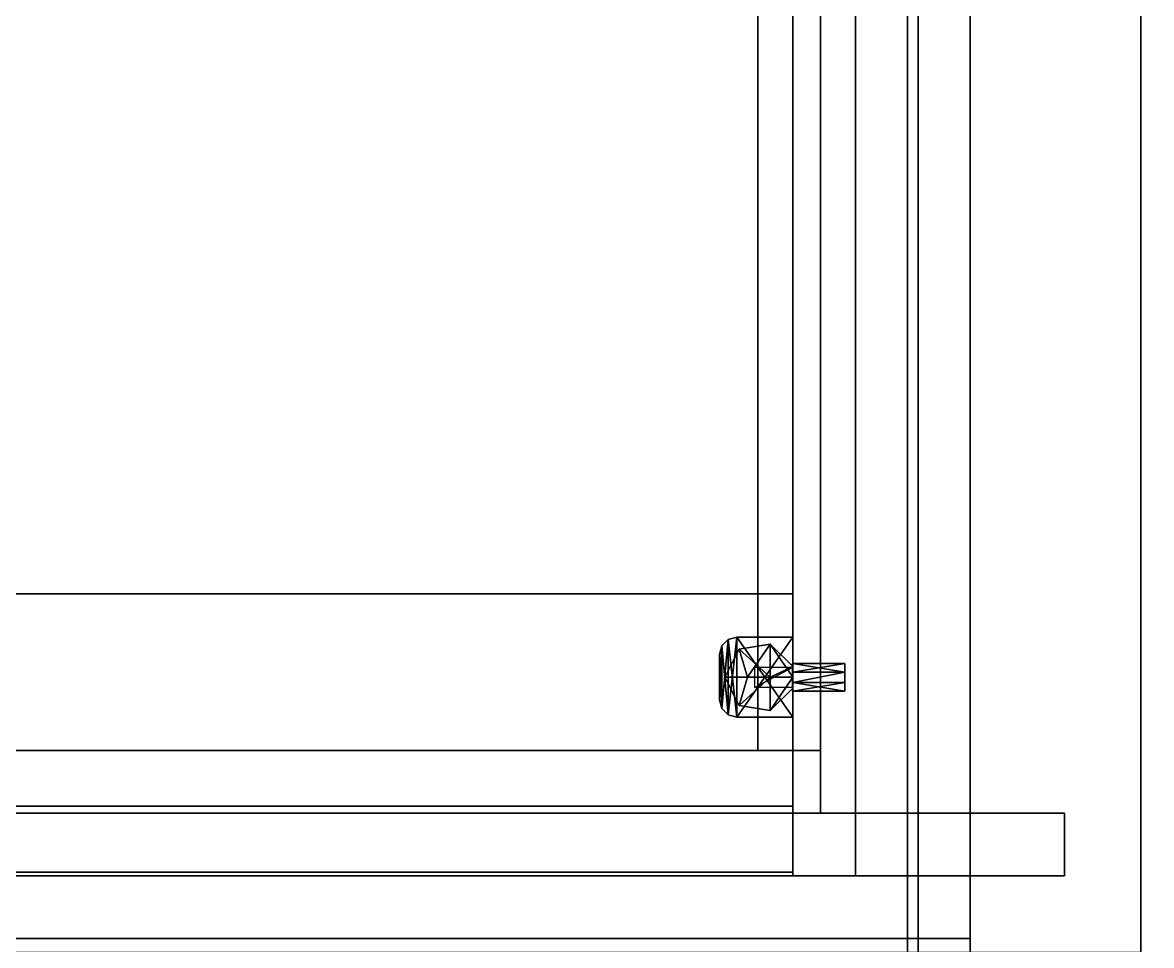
# Model space of a CAD drawing. Extents: x -100 to 4856, y -100 to 4830.
# Drawn here: x 1928.9 to 2253, y 4300 to 4565 of the extents above; entities that cross this region are included whole.
import ezdxf

# ---------------------------------------------------------------- set-up
doc = ezdxf.new("R2010")
doc.units = 0
for name, color, linetype in [('LAYER0', 7, 'CONTINUOUS'), ('LAYER142', 7, 'CONTINUOUS'), ('LAYER39', 7, 'CONTINUOUS'), ('LAYER42', 9, 'CONTINUOUS'), ('LAYER700', 7, 'CONTINUOUS'), ('LAYER702', 7, 'CONTINUOUS'), ('LAYER706', 9, 'CONTINUOUS'), ('LAYER707', 9, 'CONTINUOUS'), ('LAYER730', 7, 'CONTINUOUS'), ('LAYER756', 7, 'CONTINUOUS'), ('LAYER766', 7, 'CONTINUOUS'), ('LAYER801', 7, 'CONTINUOUS'), ('LAYER806', 7, 'CONTINUOUS'), ('LAYER807', 254, 'CONTINUOUS'), ('LAYER815', 7, 'CONTINUOUS'), ('LAYER820', 7, 'CONTINUOUS'), ('LAYER821', 254, 'CONTINUOUS'), ('LAYER87', 9, 'CONTINUOUS')]:
    doc.layers.add(name, color=color, linetype=linetype)

msp = doc.modelspace()

# ---------------------------------------------------------------- linework, layer by layer
at = {"layer": 'LAYER0', "invisible_edges": 1}
for points in [[(4856, 4830, -5), (-100, -100, -5), (-100, 4830, -5), (4856, 4830, -5)], [(-100, -100, -5), (4856, 4830, -5), (4856, -100, -5), (-100, -100, -5)], [(4856, -100), (-100, 4830), (-100, -100), (4856, -100)], [(-100, 4830), (4856, -100), (4856, 4830), (-100, 4830)]]:
    msp.add_3dface(points, dxfattribs=at)
at = {"layer": 'LAYER142'}
for points, invisible_edges in [([(2186, 4715), (2201, 4730), (2186, 3271), (2186, 4715)], 3), ([(2186, 3271), (2201, 4730), (2201, 3286), (2186, 3271)], 5), ([(2201, 4730, 110), (2186, 4715, 110), (2201, 3286, 110), (2201, 4730, 110)], 3), ([(2201, 4730), (2201, 3286, 110), (2201, 3286), (2201, 4730)], 1), ([(2201, 3286, 110), (2201, 4730), (2201, 4730, 110), (2201, 3286, 110)], 1), ([(2186, 4715, 110), (2186, 3271), (2186, 3271, 110), (2186, 4715, 110)], 1), ([(2186, 3271), (2186, 4715, 110), (2186, 4715), (2186, 3271)], 1), ([(2186, 3271, 110), (2201, 3286, 110), (2186, 4715, 110), (2186, 3271, 110)], 3)]:
    msp.add_3dface(points, dxfattribs=dict(at, invisible_edges=invisible_edges))
at = {"layer": 'LAYER39', "invisible_edges": 1}
for points in [[(2301, 4830), (2201, 3286), (2201, 4730), (2301, 4830)], [(2201, 3286), (2301, 4830), (2301, 3386), (2201, 3286)], [(2201, 4730, 2594), (2201, 3286), (2201, 3286, 2594), (2201, 4730, 2594)], [(2201, 3286), (2201, 4730, 2594), (2201, 4730), (2201, 3286)]]:
    msp.add_3dface(points, dxfattribs=at)
at = {"layer": 'LAYER42', "invisible_edges": 1}
for points in [[(2183, 3436, 773), (2201, 4712, 773), (2201, 3436, 773), (2183, 3436, 773)], [(2201, 4712, 773), (2183, 3436, 773), (2183, 4712, 773), (2201, 4712, 773)], [(2183, 4712, 843), (2201, 3436, 843), (2201, 4712, 843), (2183, 4712, 843)], [(2201, 3436, 843), (2183, 4712, 843), (2183, 3436, 843), (2201, 3436, 843)], [(2183, 3436, 773), (2183, 4712, 843), (2183, 4712, 773), (2183, 3436, 773)], [(2183, 4712, 843), (2183, 3436, 773), (2183, 3436, 843), (2183, 4712, 843)], [(2201, 3436, 843), (2201, 4712, 773), (2201, 4712, 843), (2201, 3436, 843)], [(2201, 4712, 773), (2201, 3436, 843), (2201, 3436, 773), (2201, 4712, 773)]]:
    msp.add_3dface(points, dxfattribs=at)
at = {"layer": 'LAYER700', "invisible_edges": 1}
for points in [[(608, 4356), (2158, 4338), (608, 4338), (608, 4356)], [(2158, 4338), (608, 4356), (2158, 4356), (2158, 4338)], [(2158, 4356, 80), (608, 4338, 80), (2158, 4338, 80), (2158, 4356, 80)], [(608, 4338, 80), (2158, 4356, 80), (608, 4356, 80), (608, 4338, 80)], [(608, 4356), (2158, 4356, 80), (2158, 4356), (608, 4356)], [(2158, 4356, 80), (608, 4356), (608, 4356, 80), (2158, 4356, 80)], [(2158, 4356, 80), (2158, 4338), (2158, 4356), (2158, 4356, 80)], [(2158, 4338), (2158, 4356, 80), (2158, 4338, 80), (2158, 4338)], [(608, 4338, 80), (2158, 4338), (2158, 4338, 80), (608, 4338, 80)], [(2158, 4338), (608, 4338, 80), (608, 4338), (2158, 4338)]]:
    msp.add_3dface(points, dxfattribs=at)
at = {"layer": 'LAYER702', "invisible_edges": 1}
for points in [[(2140, 4356), (2158, 4697), (2158, 4356), (2140, 4356)], [(2158, 4697), (2140, 4356), (2140, 4697), (2158, 4697)], [(2140, 4697, 80), (2158, 4356, 80), (2158, 4697, 80), (2140, 4697, 80)], [(2158, 4356, 80), (2140, 4697, 80), (2140, 4356, 80), (2158, 4356, 80)], [(2140, 4356), (2140, 4697, 80), (2140, 4697), (2140, 4356)], [(2140, 4697, 80), (2140, 4356), (2140, 4356, 80), (2140, 4697, 80)], [(2158, 4356, 80), (2158, 4697), (2158, 4697, 80), (2158, 4356, 80)], [(2158, 4697), (2158, 4356, 80), (2158, 4356), (2158, 4697)], [(2158, 4356, 80), (2140, 4356), (2158, 4356), (2158, 4356, 80)], [(2140, 4356), (2158, 4356, 80), (2140, 4356, 80), (2140, 4356)]]:
    msp.add_3dface(points, dxfattribs=at)
at = {"layer": 'LAYER706', "invisible_edges": 1}
for points in [[(1661, 4320, 752.5), (2201, 4320, 82.5), (1661, 4320, 82.5), (1661, 4320, 752.5)], [(2201, 4320, 82.5), (1661, 4320, 752.5), (2201, 4320, 752.5), (2201, 4320, 82.5)], [(1661, 4302, 82.5), (2201, 4320, 82.5), (2201, 4302, 82.5), (1661, 4302, 82.5)], [(2201, 4320, 82.5), (1661, 4302, 82.5), (1661, 4320, 82.5), (2201, 4320, 82.5)], [(1661, 4320, 752.5), (2201, 4302, 752.5), (2201, 4320, 752.5), (1661, 4320, 752.5)], [(2201, 4302, 752.5), (1661, 4320, 752.5), (1661, 4302, 752.5), (2201, 4302, 752.5)], [(2201, 4302, 752.5), (2201, 4320, 82.5), (2201, 4320, 752.5), (2201, 4302, 752.5)], [(2201, 4320, 82.5), (2201, 4302, 752.5), (2201, 4302, 82.5), (2201, 4320, 82.5)], [(2201, 4302, 752.5), (1661, 4302, 82.5), (2201, 4302, 82.5), (2201, 4302, 752.5)], [(1661, 4302, 82.5), (2201, 4302, 752.5), (1661, 4302, 752.5), (1661, 4302, 82.5)]]:
    msp.add_3dface(points, dxfattribs=at)
at = {"layer": 'LAYER707', "invisible_edges": 1}
for points in [[(568, 4338), (2228, 4320), (568, 4320), (568, 4338)], [(2228, 4320), (568, 4338), (2228, 4338), (2228, 4320)], [(2228, 4338, 80), (568, 4320, 80), (2228, 4320, 80), (2228, 4338, 80)], [(568, 4320, 80), (2228, 4338, 80), (568, 4338, 80), (568, 4320, 80)], [(568, 4338), (2228, 4338, 80), (2228, 4338), (568, 4338)], [(2228, 4338, 80), (568, 4338), (568, 4338, 80), (2228, 4338, 80)], [(2228, 4338, 80), (2228, 4320), (2228, 4338), (2228, 4338, 80)], [(2228, 4320), (2228, 4338, 80), (2228, 4320, 80), (2228, 4320)], [(568, 4320, 80), (2228, 4320), (2228, 4320, 80), (568, 4320, 80)], [(2228, 4320), (568, 4320, 80), (568, 4320), (2228, 4320)]]:
    msp.add_3dface(points, dxfattribs=at)
at = {"layer": 'LAYER730', "invisible_edges": 1}
for points in [[(2150, 4710, 80), (2150, 4320, 755), (2150, 4710, 755), (2150, 4710, 80)], [(2150, 4320, 755), (2150, 4710, 80), (2150, 4320, 80), (2150, 4320, 755)], [(2150, 4710, 80), (2168, 4320, 80), (2150, 4320, 80), (2150, 4710, 80)], [(2168, 4320, 80), (2150, 4710, 80), (2168, 4710, 80), (2168, 4320, 80)], [(2168, 4710, 755), (2150, 4320, 755), (2168, 4320, 755), (2168, 4710, 755)], [(2150, 4320, 755), (2168, 4710, 755), (2150, 4710, 755), (2150, 4320, 755)], [(2168, 4320, 80), (2168, 4710, 755), (2168, 4320, 755), (2168, 4320, 80)], [(2168, 4710, 755), (2168, 4320, 80), (2168, 4710, 80), (2168, 4710, 755)], [(2168, 4320, 80), (2150, 4320, 755), (2150, 4320, 80), (2168, 4320, 80)], [(2150, 4320, 755), (2168, 4320, 80), (2168, 4320, 755), (2150, 4320, 755)]]:
    msp.add_3dface(points, dxfattribs=at)
at = {"layer": 'LAYER756', "invisible_edges": 1}
for points in [[(2150, 4710, 81), (626, 4320, 81), (626, 4710, 81), (2150, 4710, 81)], [(626, 4320, 81), (2150, 4710, 81), (2150, 4320, 81), (626, 4320, 81)], [(2150, 4320, 99), (626, 4710, 99), (626, 4320, 99), (2150, 4320, 99)], [(626, 4710, 99), (2150, 4320, 99), (2150, 4710, 99), (626, 4710, 99)], [(2150, 4710, 81), (2150, 4320, 99), (2150, 4320, 81), (2150, 4710, 81)], [(2150, 4320, 99), (2150, 4710, 81), (2150, 4710, 99), (2150, 4320, 99)], [(2150, 4320, 99), (626, 4320, 81), (2150, 4320, 81), (2150, 4320, 99)], [(626, 4320, 81), (2150, 4320, 99), (626, 4320, 99), (626, 4320, 81)]]:
    msp.add_3dface(points, dxfattribs=at)
at = {"layer": 'LAYER766', "invisible_edges": 1}
for points in [[(2150, 4401, 736.5), (1308, 4321, 736.5), (1308, 4401, 736.5), (2150, 4401, 736.5)], [(1308, 4321, 736.5), (2150, 4401, 736.5), (2150, 4321, 736.5), (1308, 4321, 736.5)], [(1308, 4401, 754.5), (2150, 4401, 736.5), (1308, 4401, 736.5), (1308, 4401, 754.5)], [(2150, 4401, 736.5), (1308, 4401, 754.5), (2150, 4401, 754.5), (2150, 4401, 736.5)], [(2150, 4321, 754.5), (1308, 4401, 754.5), (1308, 4321, 754.5), (2150, 4321, 754.5)], [(1308, 4401, 754.5), (2150, 4321, 754.5), (2150, 4401, 754.5), (1308, 4401, 754.5)], [(2150, 4401, 736.5), (2150, 4321, 754.5), (2150, 4321, 736.5), (2150, 4401, 736.5)], [(2150, 4321, 754.5), (2150, 4401, 736.5), (2150, 4401, 754.5), (2150, 4321, 754.5)], [(2150, 4321, 754.5), (1308, 4321, 736.5), (2150, 4321, 736.5), (2150, 4321, 754.5)], [(1308, 4321, 736.5), (2150, 4321, 754.5), (1308, 4321, 754.5), (1308, 4321, 736.5)]]:
    msp.add_3dface(points, dxfattribs=at)
at = {"layer": 'LAYER801', "invisible_edges": 1}
for points in [[(1308, 4685.4, 535), (2150, 4340, 535), (2150, 4685.4, 535), (1308, 4685.4, 535)], [(2150, 4340, 535), (1308, 4685.4, 535), (1308, 4340, 535), (2150, 4340, 535)], [(1308, 4340, 517), (2150, 4685.4, 517), (2150, 4340, 517), (1308, 4340, 517)], [(2150, 4685.4, 517), (1308, 4340, 517), (1308, 4685.4, 517), (2150, 4685.4, 517)], [(2150, 4685.4, 517), (2150, 4340, 535), (2150, 4340, 517), (2150, 4685.4, 517)], [(2150, 4340, 535), (2150, 4685.4, 517), (2150, 4685.4, 535), (2150, 4340, 535)], [(1308, 4340, 517), (2150, 4340, 535), (1308, 4340, 535), (1308, 4340, 517)], [(2150, 4340, 535), (1308, 4340, 517), (2150, 4340, 517), (2150, 4340, 535)]]:
    msp.add_3dface(points, dxfattribs=at)
at = {"layer": 'LAYER806'}
for points in [[(2131.5, 4387.83, 517), (2134, 4388.5, 517), (2131.5, 4387.83, 515.01), (2131.5, 4387.83, 517)], [(2131.5, 4387.83, 515.01), (2134, 4388.5, 517), (2134, 4388.5, 515.01), (2131.5, 4387.83, 515.01)], [(2134, 4365.5, 515.01), (2131.5, 4387.83, 515.01), (2134, 4388.5, 515.01), (2134, 4365.5, 515.01)], [(2131.5, 4387.83, 517), (2134, 4365.5, 517), (2134, 4388.5, 517), (2131.5, 4387.83, 517)], [(2134, 4365.5, 515.01), (2134, 4388.5, 515.01), (2131.5, 4366.17, 515.01), (2134, 4365.5, 515.01)], [(2131.5, 4366.17, 515.01), (2134, 4388.5, 515.01), (2131.5, 4387.83, 515.01), (2131.5, 4366.17, 515.01)], [(2134, 4365.5, 517), (2134, 4388.5, 517), (2131.5, 4366.17, 517), (2134, 4365.5, 517)], [(2131.5, 4366.17, 517), (2134, 4388.5, 517), (2131.5, 4387.83, 517), (2131.5, 4366.17, 517)], [(2131.5, 4387.83, 515.01), (2131.5, 4387.83, 517), (2134, 4388.5, 515.01), (2131.5, 4387.83, 515.01)], [(2134, 4388.5, 515.01), (2131.5, 4387.83, 517), (2134, 4388.5, 517), (2134, 4388.5, 515.01)], [(2150, 4365.5, 515.01), (2134, 4365.5, 515.01), (2150, 4388.5, 515.01), (2150, 4365.5, 515.01)], [(2150, 4388.5, 515.01), (2134, 4365.5, 515.01), (2134, 4388.5, 515.01), (2150, 4388.5, 515.01)], [(2150, 4365.5, 517), (2134, 4365.5, 517), (2150, 4388.5, 517), (2150, 4365.5, 517)], [(2150, 4388.5, 517), (2134, 4365.5, 517), (2134, 4388.5, 517), (2150, 4388.5, 517)], [(2134, 4388.5, 515.01), (2150, 4388.5, 515.01), (2134, 4388.5, 517), (2134, 4388.5, 515.01)], [(2134, 4388.5, 517), (2150, 4388.5, 515.01), (2150, 4388.5, 517), (2134, 4388.5, 517)], [(2134, 4388.5, 515.01), (2150, 4388.5, 515.01), (2134, 4365.5, 515.01), (2134, 4388.5, 515.01)], [(2134, 4365.5, 515.01), (2150, 4388.5, 515.01), (2150, 4365.5, 515.01), (2134, 4365.5, 515.01)], [(2134, 4388.5, 515.01), (2134, 4388.5, 517), (2150, 4388.5, 515.01), (2134, 4388.5, 515.01)], [(2150, 4388.5, 515.01), (2134, 4388.5, 517), (2150, 4388.5, 517), (2150, 4388.5, 515.01)], [(2134, 4365.5, 517), (2150, 4365.5, 517), (2134, 4388.5, 517), (2134, 4365.5, 517)], [(2134, 4388.5, 517), (2150, 4365.5, 517), (2150, 4388.5, 517), (2134, 4388.5, 517)], [(2150, 4388.5, 515.01), (2150, 4388.5, 517), (2150, 4365.5, 515.01), (2150, 4388.5, 515.01)], [(2150, 4365.5, 515.01), (2150, 4388.5, 517), (2150, 4365.5, 517), (2150, 4365.5, 515.01)], [(2150, 4365.5, 515.01), (2150, 4365.5, 517), (2150, 4388.5, 515.01), (2150, 4365.5, 515.01)], [(2150, 4388.5, 515.01), (2150, 4365.5, 517), (2150, 4388.5, 517), (2150, 4388.5, 515.01)], [(2129, 4383.5, 517), (2129.67, 4386, 517), (2129, 4383.5, 515.01), (2129, 4383.5, 517)], [(2129, 4383.5, 515.01), (2129.67, 4386, 517), (2129.67, 4386, 515.01), (2129, 4383.5, 515.01)], [(2129, 4383.5, 515.01), (2129.67, 4386, 515.01), (2129, 4370.5, 515.01), (2129, 4383.5, 515.01)], [(2129, 4370.5, 515.01), (2129.67, 4386, 515.01), (2129.67, 4368, 515.01), (2129, 4370.5, 515.01)], [(2129, 4383.5, 517), (2129.67, 4368, 517), (2129.67, 4386, 517), (2129, 4383.5, 517)], [(2129.67, 4368, 515.01), (2129.67, 4386, 515.01), (2129, 4370.5, 515.01), (2129.67, 4368, 515.01)], [(2129, 4370.5, 515.01), (2129.67, 4386, 515.01), (2129, 4383.5, 515.01), (2129, 4370.5, 515.01)], [(2129.67, 4368, 517), (2129.67, 4386, 517), (2129, 4370.5, 517), (2129.67, 4368, 517)], [(2129, 4370.5, 517), (2129.67, 4386, 517), (2129, 4383.5, 517), (2129, 4370.5, 517)], [(2129, 4383.5, 515.01), (2129, 4383.5, 517), (2129.67, 4386, 515.01), (2129, 4383.5, 515.01)], [(2129.67, 4386, 515.01), (2129, 4383.5, 517), (2129.67, 4386, 517), (2129.67, 4386, 515.01)], [(2129.67, 4386, 517), (2131.5, 4387.83, 517), (2129.67, 4386, 515.01), (2129.67, 4386, 517)], [(2129.67, 4386, 515.01), (2131.5, 4387.83, 517), (2131.5, 4387.83, 515.01), (2129.67, 4386, 515.01)], [(2129.67, 4386, 515.01), (2131.5, 4387.83, 515.01), (2129.67, 4368, 515.01), (2129.67, 4386, 515.01)], [(2129.67, 4368, 515.01), (2131.5, 4387.83, 515.01), (2131.5, 4366.17, 515.01), (2129.67, 4368, 515.01)], [(2129.67, 4386, 517), (2131.5, 4366.17, 517), (2131.5, 4387.83, 517), (2129.67, 4386, 517)], [(2131.5, 4366.17, 515.01), (2131.5, 4387.83, 515.01), (2129.67, 4368, 515.01), (2131.5, 4366.17, 515.01)], [(2129.67, 4368, 515.01), (2131.5, 4387.83, 515.01), (2129.67, 4386, 515.01), (2129.67, 4368, 515.01)], [(2131.5, 4366.17, 517), (2131.5, 4387.83, 517), (2129.67, 4368, 517), (2131.5, 4366.17, 517)], [(2129.67, 4368, 517), (2131.5, 4387.83, 517), (2129.67, 4386, 517), (2129.67, 4368, 517)], [(2129.67, 4386, 515.01), (2129.67, 4386, 517), (2131.5, 4387.83, 515.01), (2129.67, 4386, 515.01)], [(2131.5, 4387.83, 515.01), (2129.67, 4386, 517), (2131.5, 4387.83, 517), (2131.5, 4387.83, 515.01)], [(2129.67, 4368, 517), (2131.5, 4366.17, 517), (2129.67, 4386, 517), (2129.67, 4368, 517)], [(2130.5, 4377, 531), (2137, 4377, 531), (2134.613, 4385.083, 531), (2130.5, 4377, 531)], [(2130.5, 4377, 531), (2134.613, 4385.083, 531), (2130.5, 4377, 517), (2130.5, 4377, 531)], [(2130.5, 4377, 517), (2134.613, 4385.083, 531), (2134.613, 4385.083, 517), (2130.5, 4377, 517)], [(2134.613, 4385.083, 517), (2134.613, 4385.083, 531), (2130.5, 4377, 517), (2134.613, 4385.083, 517)], [(2130.5, 4377, 517), (2134.613, 4385.083, 531), (2130.5, 4377, 531), (2130.5, 4377, 517)], [(2137, 4377, 531), (2130.5, 4377, 531), (2134.613, 4385.083, 531), (2137, 4377, 531)], [(2131.5, 4366.17, 515.01), (2131.5, 4387.83, 515.01), (2134, 4365.5, 515.01), (2131.5, 4366.17, 515.01)], [(2131.5, 4366.17, 517), (2134, 4365.5, 517), (2131.5, 4387.83, 517), (2131.5, 4366.17, 517)], [(2134.613, 4385.083, 531), (2137, 4377, 531), (2143.569, 4386.518, 531), (2134.613, 4385.083, 531)], [(2134.613, 4385.083, 531), (2143.569, 4386.518, 531), (2134.613, 4385.083, 517), (2134.613, 4385.083, 531)], [(2134.613, 4385.083, 517), (2143.569, 4386.518, 531), (2143.569, 4386.518, 517), (2134.613, 4385.083, 517)], [(2143.569, 4386.518, 517), (2143.569, 4386.518, 531), (2134.613, 4385.083, 517), (2143.569, 4386.518, 517)], [(2134.613, 4385.083, 517), (2143.569, 4386.518, 531), (2134.613, 4385.083, 531), (2134.613, 4385.083, 517)], [(2143.5, 4377, 531), (2134.613, 4385.083, 531), (2143.569, 4386.518, 531), (2143.5, 4377, 531)], [(2137, 4377, 531), (2134.613, 4385.083, 531), (2143.5, 4377, 531), (2137, 4377, 531)], [(2143.569, 4386.518, 531), (2137, 4377, 531), (2143.5, 4377, 531), (2143.569, 4386.518, 531)], [(2143.569, 4386.518, 531), (2143.5, 4377, 531), (2150, 4380.123, 531), (2143.569, 4386.518, 531)], [(2143.5, 4377, 531), (2143.569, 4386.518, 531), (2150, 4377, 531), (2143.5, 4377, 531)], [(2143.569, 4386.518, 531), (2150, 4380.123, 531), (2143.569, 4386.518, 517), (2143.569, 4386.518, 531)], [(2143.569, 4386.518, 517), (2150, 4380.123, 531), (2150, 4380.123, 517), (2143.569, 4386.518, 517)], [(2150, 4380.123, 517), (2150, 4380.123, 531), (2143.569, 4386.518, 517), (2150, 4380.123, 517)], [(2143.569, 4386.518, 517), (2150, 4380.123, 531), (2143.569, 4386.518, 531), (2143.569, 4386.518, 517)], [(2150, 4377, 531), (2143.569, 4386.518, 531), (2150, 4380.123, 531), (2150, 4377, 531)], [(2129, 4370.5, 517), (2129, 4370.5, 515.01), (2129, 4383.5, 517), (2129, 4370.5, 517)], [(2129, 4383.5, 517), (2129, 4370.5, 515.01), (2129, 4383.5, 515.01), (2129, 4383.5, 517)], [(2129, 4370.5, 515.01), (2129, 4370.5, 517), (2129, 4383.5, 515.01), (2129, 4370.5, 515.01)], [(2129, 4383.5, 515.01), (2129, 4370.5, 517), (2129, 4383.5, 517), (2129, 4383.5, 515.01)], [(2129, 4370.5, 517), (2129.67, 4368, 517), (2129, 4383.5, 517), (2129, 4370.5, 517)], [(2139.092, 4379.92, 515), (2150, 4379.92, 515), (2139.092, 4374.08, 515), (2139.092, 4379.92, 515)], [(2139.092, 4374.08, 515), (2150, 4379.92, 515), (2150, 4374.08, 515), (2139.092, 4374.08, 515)], [(2150, 4380.123, 531), (2143.5, 4377, 531), (2150, 4377, 531), (2150, 4380.123, 531)], [(2150, 4373.877, 517), (2150, 4380.123, 517), (2150, 4373.877, 531), (2150, 4373.877, 517)], [(2150, 4373.877, 531), (2150, 4380.123, 517), (2150, 4380.123, 531), (2150, 4373.877, 531)], [(2150, 4373.877, 517), (2150, 4373.877, 531), (2150, 4380.123, 517), (2150, 4373.877, 517)], [(2150, 4380.123, 517), (2150, 4373.877, 531), (2150, 4380.123, 531), (2150, 4380.123, 517)], [(2130.5, 4377, 531), (2134.613, 4368.917, 531), (2137, 4377, 531), (2130.5, 4377, 531)], [(2130.5, 4377, 517), (2134.613, 4368.917, 517), (2130.5, 4377, 531), (2130.5, 4377, 517)], [(2130.5, 4377, 531), (2134.613, 4368.917, 517), (2134.613, 4368.917, 531), (2130.5, 4377, 531)], [(2130.5, 4377, 517), (2130.5, 4377, 531), (2134.613, 4368.917, 517), (2130.5, 4377, 517)], [(2134.613, 4368.917, 517), (2130.5, 4377, 531), (2134.613, 4368.917, 531), (2134.613, 4368.917, 517)], [(2137, 4377, 531), (2130.5, 4377, 531), (2134.613, 4368.917, 531), (2137, 4377, 531)], [(2137, 4377, 531), (2134.613, 4368.917, 531), (2143.5, 4377, 531), (2137, 4377, 531)], [(2143.5, 4377, 531), (2134.613, 4368.917, 531), (2143.569, 4367.482, 531), (2143.5, 4377, 531)], [(2137, 4377, 531), (2134.613, 4368.917, 531), (2143.5, 4377, 531), (2137, 4377, 531)], [(2143.5, 4377, 531), (2134.613, 4368.917, 531), (2143.569, 4367.482, 531), (2143.5, 4377, 531)], [(2143.5, 4377, 531), (2143.569, 4367.482, 531), (2150, 4377, 531), (2143.5, 4377, 531)], [(2143.5, 4377, 531), (2143.569, 4367.482, 531), (2150, 4377, 531), (2143.5, 4377, 531)], [(2150, 4377, 531), (2143.569, 4367.482, 531), (2150, 4373.877, 531), (2150, 4377, 531)], [(2150, 4377, 531), (2143.569, 4367.482, 531), (2150, 4373.877, 531), (2150, 4377, 531)], [(2150, 4373.877, 517), (2150, 4373.877, 531), (2143.569, 4367.482, 517), (2150, 4373.877, 517)], [(2143.569, 4367.482, 517), (2150, 4373.877, 531), (2143.569, 4367.482, 531), (2143.569, 4367.482, 517)], [(2143.569, 4367.482, 517), (2143.569, 4367.482, 531), (2150, 4373.877, 517), (2143.569, 4367.482, 517)], [(2150, 4373.877, 517), (2143.569, 4367.482, 531), (2150, 4373.877, 531), (2150, 4373.877, 517)], [(2129, 4370.5, 515.01), (2129.67, 4368, 515.01), (2129, 4370.5, 517), (2129, 4370.5, 515.01)], [(2129, 4370.5, 517), (2129.67, 4368, 515.01), (2129.67, 4368, 517), (2129, 4370.5, 517)], [(2129, 4370.5, 515.01), (2129, 4370.5, 517), (2129.67, 4368, 515.01), (2129, 4370.5, 515.01)], [(2129.67, 4368, 515.01), (2129, 4370.5, 517), (2129.67, 4368, 517), (2129.67, 4368, 515.01)], [(2134.613, 4368.917, 517), (2143.569, 4367.482, 517), (2134.613, 4368.917, 531), (2134.613, 4368.917, 517)], [(2134.613, 4368.917, 531), (2143.569, 4367.482, 517), (2143.569, 4367.482, 531), (2134.613, 4368.917, 531)], [(2134.613, 4368.917, 517), (2134.613, 4368.917, 531), (2143.569, 4367.482, 517), (2134.613, 4368.917, 517)], [(2143.569, 4367.482, 517), (2134.613, 4368.917, 531), (2143.569, 4367.482, 531), (2143.569, 4367.482, 517)], [(2129.67, 4368, 515.01), (2131.5, 4366.17, 515.01), (2129.67, 4368, 517), (2129.67, 4368, 515.01)], [(2129.67, 4368, 517), (2131.5, 4366.17, 515.01), (2131.5, 4366.17, 517), (2129.67, 4368, 517)], [(2129.67, 4368, 515.01), (2129.67, 4368, 517), (2131.5, 4366.17, 515.01), (2129.67, 4368, 515.01)], [(2131.5, 4366.17, 515.01), (2129.67, 4368, 517), (2131.5, 4366.17, 517), (2131.5, 4366.17, 515.01)], [(2131.5, 4366.17, 515.01), (2134, 4365.5, 515.01), (2131.5, 4366.17, 517), (2131.5, 4366.17, 515.01)], [(2131.5, 4366.17, 517), (2134, 4365.5, 515.01), (2134, 4365.5, 517), (2131.5, 4366.17, 517)], [(2131.5, 4366.17, 515.01), (2131.5, 4366.17, 517), (2134, 4365.5, 515.01), (2131.5, 4366.17, 515.01)], [(2134, 4365.5, 515.01), (2131.5, 4366.17, 517), (2134, 4365.5, 517), (2134, 4365.5, 515.01)], [(2150, 4365.5, 515.01), (2150, 4365.5, 517), (2134, 4365.5, 515.01), (2150, 4365.5, 515.01)], [(2134, 4365.5, 515.01), (2150, 4365.5, 517), (2134, 4365.5, 517), (2134, 4365.5, 515.01)], [(2134, 4365.5, 517), (2134, 4365.5, 515.01), (2150, 4365.5, 517), (2134, 4365.5, 517)], [(2150, 4365.5, 517), (2134, 4365.5, 515.01), (2150, 4365.5, 515.01), (2150, 4365.5, 517)]]:
    msp.add_3dface(points, dxfattribs=at)
at = {"layer": 'LAYER807'}
for points in [[(2150.05, 4378.5, 525.8301), (2150.05, 4381, 522.5), (2149.95, 4378.5, 525.8301), (2150.05, 4378.5, 525.8301)], [(2149.95, 4378.5, 525.8301), (2150.05, 4381, 522.5), (2149.95, 4381, 522.5), (2149.95, 4378.5, 525.8301)], [(2150.05, 4381, 522.5), (2150.05, 4378.5, 519.1699), (2149.95, 4381, 522.5), (2150.05, 4381, 522.5)], [(2149.95, 4381, 522.5), (2150.05, 4378.5, 519.1699), (2149.95, 4378.5, 519.1699), (2149.95, 4381, 522.5)], [(2149.95, 4381, 526.5), (2149.95, 4381, 518.5), (2149.95, 4373, 526.5), (2149.95, 4381, 526.5)], [(2149.95, 4373, 526.5), (2149.95, 4381, 518.5), (2149.95, 4373, 518.5), (2149.95, 4373, 526.5)], [(2150.05, 4373, 518.5), (2149.95, 4373, 518.5), (2150.05, 4381, 518.5), (2150.05, 4373, 518.5)], [(2150.05, 4381, 518.5), (2149.95, 4373, 518.5), (2149.95, 4381, 518.5), (2150.05, 4381, 518.5)], [(2150.05, 4381, 526.5), (2149.95, 4381, 526.5), (2150.05, 4373, 526.5), (2150.05, 4381, 526.5)], [(2150.05, 4373, 526.5), (2149.95, 4381, 526.5), (2149.95, 4373, 526.5), (2150.05, 4373, 526.5)], [(2149.95, 4381, 518.5), (2149.95, 4381, 526.5), (2150.05, 4381, 518.5), (2149.95, 4381, 518.5)], [(2150.05, 4381, 518.5), (2149.95, 4381, 526.5), (2150.05, 4381, 526.5), (2150.05, 4381, 518.5)], [(2164.95, 4378.5, 525.8301), (2164.95, 4381, 522.5), (2150.05, 4378.5, 525.8301), (2164.95, 4378.5, 525.8301)], [(2150.05, 4378.5, 525.8301), (2164.95, 4381, 522.5), (2150.05, 4381, 522.5), (2150.05, 4378.5, 525.8301)], [(2164.95, 4381, 522.5), (2164.95, 4378.5, 519.1699), (2150.05, 4381, 522.5), (2164.95, 4381, 522.5)], [(2150.05, 4381, 522.5), (2164.95, 4378.5, 519.1699), (2150.05, 4378.5, 519.1699), (2150.05, 4381, 522.5)], [(2150.05, 4373, 526.5), (2150.05, 4373, 518.5), (2150.05, 4381, 526.5), (2150.05, 4373, 526.5)], [(2150.05, 4381, 526.5), (2150.05, 4373, 518.5), (2150.05, 4381, 518.5), (2150.05, 4381, 526.5)], [(2164.95, 4378.5, 525.8301), (2164.95, 4373, 522.5), (2164.95, 4381, 522.5), (2164.95, 4378.5, 525.8301)], [(2164.95, 4373, 522.5), (2164.95, 4375.5, 519.1699), (2164.95, 4381, 522.5), (2164.95, 4373, 522.5)], [(2164.95, 4381, 522.5), (2164.95, 4375.5, 519.1699), (2164.95, 4378.5, 519.1699), (2164.95, 4381, 522.5)], [(2149.95, 4375.5, 525.8301), (2150.05, 4375.5, 525.8301), (2149.95, 4378.5, 525.8301), (2149.95, 4375.5, 525.8301)], [(2149.95, 4378.5, 525.8301), (2150.05, 4375.5, 525.8301), (2150.05, 4378.5, 525.8301), (2149.95, 4378.5, 525.8301)], [(2150.05, 4375.5, 519.1699), (2149.95, 4375.5, 519.1699), (2150.05, 4378.5, 519.1699), (2150.05, 4375.5, 519.1699)], [(2150.05, 4378.5, 519.1699), (2149.95, 4375.5, 519.1699), (2149.95, 4378.5, 519.1699), (2150.05, 4378.5, 519.1699)], [(2149.95, 4375.5, 525.8301), (2149.95, 4373, 522.5), (2150.05, 4375.5, 525.8301), (2149.95, 4375.5, 525.8301)], [(2150.05, 4375.5, 525.8301), (2149.95, 4373, 522.5), (2150.05, 4373, 522.5), (2150.05, 4375.5, 525.8301)], [(2149.95, 4373, 522.5), (2149.95, 4375.5, 519.1699), (2150.05, 4373, 522.5), (2149.95, 4373, 522.5)], [(2150.05, 4373, 522.5), (2149.95, 4375.5, 519.1699), (2150.05, 4375.5, 519.1699), (2150.05, 4373, 522.5)], [(2150.05, 4378.5, 525.8301), (2150.05, 4375.5, 525.8301), (2164.95, 4378.5, 525.8301), (2150.05, 4378.5, 525.8301)], [(2164.95, 4378.5, 525.8301), (2150.05, 4375.5, 525.8301), (2164.95, 4375.5, 525.8301), (2164.95, 4378.5, 525.8301)], [(2164.95, 4375.5, 519.1699), (2150.05, 4375.5, 519.1699), (2164.95, 4378.5, 519.1699), (2164.95, 4375.5, 519.1699)], [(2164.95, 4378.5, 519.1699), (2150.05, 4375.5, 519.1699), (2150.05, 4378.5, 519.1699), (2164.95, 4378.5, 519.1699)], [(2150.05, 4375.5, 525.8301), (2150.05, 4373, 522.5), (2164.95, 4375.5, 525.8301), (2150.05, 4375.5, 525.8301)], [(2164.95, 4375.5, 525.8301), (2150.05, 4373, 522.5), (2164.95, 4373, 522.5), (2164.95, 4375.5, 525.8301)], [(2150.05, 4373, 522.5), (2150.05, 4375.5, 519.1699), (2164.95, 4373, 522.5), (2150.05, 4373, 522.5)], [(2164.95, 4373, 522.5), (2150.05, 4375.5, 519.1699), (2164.95, 4375.5, 519.1699), (2164.95, 4373, 522.5)], [(2164.95, 4375.5, 525.8301), (2164.95, 4373, 522.5), (2164.95, 4378.5, 525.8301), (2164.95, 4375.5, 525.8301)], [(2149.95, 4373, 526.5), (2149.95, 4373, 518.5), (2150.05, 4373, 526.5), (2149.95, 4373, 526.5)], [(2150.05, 4373, 526.5), (2149.95, 4373, 518.5), (2150.05, 4373, 518.5), (2150.05, 4373, 526.5)]]:
    msp.add_3dface(points, dxfattribs=at)
at = {"layer": 'LAYER815', "invisible_edges": 1}
for points in [[(1308, 4685.4, 317), (2150, 4340, 317), (2150, 4685.4, 317), (1308, 4685.4, 317)], [(2150, 4340, 317), (1308, 4685.4, 317), (1308, 4340, 317), (2150, 4340, 317)], [(1308, 4340, 299), (2150, 4685.4, 299), (2150, 4340, 299), (1308, 4340, 299)], [(2150, 4685.4, 299), (1308, 4340, 299), (1308, 4685.4, 299), (2150, 4685.4, 299)], [(2150, 4685.4, 299), (2150, 4340, 317), (2150, 4340, 299), (2150, 4685.4, 299)], [(2150, 4340, 317), (2150, 4685.4, 299), (2150, 4685.4, 317), (2150, 4340, 317)], [(1308, 4340, 299), (2150, 4340, 317), (1308, 4340, 317), (1308, 4340, 299)], [(2150, 4340, 317), (1308, 4340, 299), (2150, 4340, 299), (2150, 4340, 317)]]:
    msp.add_3dface(points, dxfattribs=at)
at = {"layer": 'LAYER820'}
for points in [[(2131.5, 4387.83, 299), (2134, 4388.5, 299), (2131.5, 4387.83, 297.01), (2131.5, 4387.83, 299)], [(2131.5, 4387.83, 297.01), (2134, 4388.5, 299), (2134, 4388.5, 297.01), (2131.5, 4387.83, 297.01)], [(2134, 4365.5, 297.01), (2131.5, 4387.83, 297.01), (2134, 4388.5, 297.01), (2134, 4365.5, 297.01)], [(2131.5, 4387.83, 299), (2134, 4365.5, 299), (2134, 4388.5, 299), (2131.5, 4387.83, 299)], [(2134, 4365.5, 297.01), (2134, 4388.5, 297.01), (2131.5, 4366.17, 297.01), (2134, 4365.5, 297.01)], [(2131.5, 4366.17, 297.01), (2134, 4388.5, 297.01), (2131.5, 4387.83, 297.01), (2131.5, 4366.17, 297.01)], [(2134, 4365.5, 299), (2134, 4388.5, 299), (2131.5, 4366.17, 299), (2134, 4365.5, 299)], [(2131.5, 4366.17, 299), (2134, 4388.5, 299), (2131.5, 4387.83, 299), (2131.5, 4366.17, 299)], [(2131.5, 4387.83, 297.01), (2131.5, 4387.83, 299), (2134, 4388.5, 297.01), (2131.5, 4387.83, 297.01)], [(2134, 4388.5, 297.01), (2131.5, 4387.83, 299), (2134, 4388.5, 299), (2134, 4388.5, 297.01)], [(2150, 4365.5, 297.01), (2134, 4365.5, 297.01), (2150, 4388.5, 297.01), (2150, 4365.5, 297.01)], [(2150, 4388.5, 297.01), (2134, 4365.5, 297.01), (2134, 4388.5, 297.01), (2150, 4388.5, 297.01)], [(2150, 4365.5, 299), (2134, 4365.5, 299), (2150, 4388.5, 299), (2150, 4365.5, 299)], [(2150, 4388.5, 299), (2134, 4365.5, 299), (2134, 4388.5, 299), (2150, 4388.5, 299)], [(2134, 4388.5, 297.01), (2150, 4388.5, 297.01), (2134, 4388.5, 299), (2134, 4388.5, 297.01)], [(2134, 4388.5, 299), (2150, 4388.5, 297.01), (2150, 4388.5, 299), (2134, 4388.5, 299)], [(2134, 4388.5, 297.01), (2150, 4388.5, 297.01), (2134, 4365.5, 297.01), (2134, 4388.5, 297.01)], [(2134, 4365.5, 297.01), (2150, 4388.5, 297.01), (2150, 4365.5, 297.01), (2134, 4365.5, 297.01)], [(2134, 4388.5, 297.01), (2134, 4388.5, 299), (2150, 4388.5, 297.01), (2134, 4388.5, 297.01)], [(2150, 4388.5, 297.01), (2134, 4388.5, 299), (2150, 4388.5, 299), (2150, 4388.5, 297.01)], [(2134, 4365.5, 299), (2150, 4365.5, 299), (2134, 4388.5, 299), (2134, 4365.5, 299)], [(2134, 4388.5, 299), (2150, 4365.5, 299), (2150, 4388.5, 299), (2134, 4388.5, 299)], [(2150, 4388.5, 297.01), (2150, 4388.5, 299), (2150, 4365.5, 297.01), (2150, 4388.5, 297.01)], [(2150, 4365.5, 297.01), (2150, 4388.5, 299), (2150, 4365.5, 299), (2150, 4365.5, 297.01)], [(2150, 4365.5, 297.01), (2150, 4365.5, 299), (2150, 4388.5, 297.01), (2150, 4365.5, 297.01)], [(2150, 4388.5, 297.01), (2150, 4365.5, 299), (2150, 4388.5, 299), (2150, 4388.5, 297.01)], [(2129, 4383.5, 299), (2129.67, 4386, 299), (2129, 4383.5, 297.01), (2129, 4383.5, 299)], [(2129, 4383.5, 297.01), (2129.67, 4386, 299), (2129.67, 4386, 297.01), (2129, 4383.5, 297.01)], [(2129, 4383.5, 297.01), (2129.67, 4386, 297.01), (2129, 4370.5, 297.01), (2129, 4383.5, 297.01)], [(2129, 4370.5, 297.01), (2129.67, 4386, 297.01), (2129.67, 4368, 297.01), (2129, 4370.5, 297.01)], [(2129, 4383.5, 299), (2129.67, 4368, 299), (2129.67, 4386, 299), (2129, 4383.5, 299)], [(2129.67, 4368, 297.01), (2129.67, 4386, 297.01), (2129, 4370.5, 297.01), (2129.67, 4368, 297.01)], [(2129, 4370.5, 297.01), (2129.67, 4386, 297.01), (2129, 4383.5, 297.01), (2129, 4370.5, 297.01)], [(2129.67, 4368, 299), (2129.67, 4386, 299), (2129, 4370.5, 299), (2129.67, 4368, 299)], [(2129, 4370.5, 299), (2129.67, 4386, 299), (2129, 4383.5, 299), (2129, 4370.5, 299)], [(2129, 4383.5, 297.01), (2129, 4383.5, 299), (2129.67, 4386, 297.01), (2129, 4383.5, 297.01)], [(2129.67, 4386, 297.01), (2129, 4383.5, 299), (2129.67, 4386, 299), (2129.67, 4386, 297.01)], [(2129.67, 4386, 299), (2131.5, 4387.83, 299), (2129.67, 4386, 297.01), (2129.67, 4386, 299)], [(2129.67, 4386, 297.01), (2131.5, 4387.83, 299), (2131.5, 4387.83, 297.01), (2129.67, 4386, 297.01)], [(2129.67, 4386, 297.01), (2131.5, 4387.83, 297.01), (2129.67, 4368, 297.01), (2129.67, 4386, 297.01)], [(2129.67, 4368, 297.01), (2131.5, 4387.83, 297.01), (2131.5, 4366.17, 297.01), (2129.67, 4368, 297.01)], [(2129.67, 4386, 299), (2131.5, 4366.17, 299), (2131.5, 4387.83, 299), (2129.67, 4386, 299)], [(2131.5, 4366.17, 297.01), (2131.5, 4387.83, 297.01), (2129.67, 4368, 297.01), (2131.5, 4366.17, 297.01)], [(2129.67, 4368, 297.01), (2131.5, 4387.83, 297.01), (2129.67, 4386, 297.01), (2129.67, 4368, 297.01)], [(2131.5, 4366.17, 299), (2131.5, 4387.83, 299), (2129.67, 4368, 299), (2131.5, 4366.17, 299)], [(2129.67, 4368, 299), (2131.5, 4387.83, 299), (2129.67, 4386, 299), (2129.67, 4368, 299)], [(2129.67, 4386, 297.01), (2129.67, 4386, 299), (2131.5, 4387.83, 297.01), (2129.67, 4386, 297.01)], [(2131.5, 4387.83, 297.01), (2129.67, 4386, 299), (2131.5, 4387.83, 299), (2131.5, 4387.83, 297.01)], [(2129.67, 4368, 299), (2131.5, 4366.17, 299), (2129.67, 4386, 299), (2129.67, 4368, 299)], [(2130.5, 4377, 313), (2137, 4377, 313), (2134.613, 4385.083, 313), (2130.5, 4377, 313)], [(2130.5, 4377, 313), (2134.613, 4385.083, 313), (2130.5, 4377, 299), (2130.5, 4377, 313)], [(2130.5, 4377, 299), (2134.613, 4385.083, 313), (2134.613, 4385.083, 299), (2130.5, 4377, 299)], [(2134.613, 4385.083, 299), (2134.613, 4385.083, 313), (2130.5, 4377, 299), (2134.613, 4385.083, 299)], [(2130.5, 4377, 299), (2134.613, 4385.083, 313), (2130.5, 4377, 313), (2130.5, 4377, 299)], [(2137, 4377, 313), (2130.5, 4377, 313), (2134.613, 4385.083, 313), (2137, 4377, 313)], [(2131.5, 4366.17, 297.01), (2131.5, 4387.83, 297.01), (2134, 4365.5, 297.01), (2131.5, 4366.17, 297.01)], [(2131.5, 4366.17, 299), (2134, 4365.5, 299), (2131.5, 4387.83, 299), (2131.5, 4366.17, 299)], [(2134.613, 4385.083, 313), (2137, 4377, 313), (2143.569, 4386.518, 313), (2134.613, 4385.083, 313)], [(2134.613, 4385.083, 313), (2143.569, 4386.518, 313), (2134.613, 4385.083, 299), (2134.613, 4385.083, 313)], [(2134.613, 4385.083, 299), (2143.569, 4386.518, 313), (2143.569, 4386.518, 299), (2134.613, 4385.083, 299)], [(2143.569, 4386.518, 299), (2143.569, 4386.518, 313), (2134.613, 4385.083, 299), (2143.569, 4386.518, 299)], [(2134.613, 4385.083, 299), (2143.569, 4386.518, 313), (2134.613, 4385.083, 313), (2134.613, 4385.083, 299)], [(2143.5, 4377, 313), (2134.613, 4385.083, 313), (2143.569, 4386.518, 313), (2143.5, 4377, 313)], [(2137, 4377, 313), (2134.613, 4385.083, 313), (2143.5, 4377, 313), (2137, 4377, 313)], [(2143.569, 4386.518, 313), (2137, 4377, 313), (2143.5, 4377, 313), (2143.569, 4386.518, 313)], [(2143.569, 4386.518, 313), (2143.5, 4377, 313), (2150, 4380.123, 313), (2143.569, 4386.518, 313)], [(2143.5, 4377, 313), (2143.569, 4386.518, 313), (2150, 4377, 313), (2143.5, 4377, 313)], [(2143.569, 4386.518, 313), (2150, 4380.123, 313), (2143.569, 4386.518, 299), (2143.569, 4386.518, 313)], [(2143.569, 4386.518, 299), (2150, 4380.123, 313), (2150, 4380.123, 299), (2143.569, 4386.518, 299)], [(2150, 4380.123, 299), (2150, 4380.123, 313), (2143.569, 4386.518, 299), (2150, 4380.123, 299)], [(2143.569, 4386.518, 299), (2150, 4380.123, 313), (2143.569, 4386.518, 313), (2143.569, 4386.518, 299)], [(2150, 4377, 313), (2143.569, 4386.518, 313), (2150, 4380.123, 313), (2150, 4377, 313)], [(2129, 4370.5, 299), (2129, 4370.5, 297.01), (2129, 4383.5, 299), (2129, 4370.5, 299)], [(2129, 4383.5, 299), (2129, 4370.5, 297.01), (2129, 4383.5, 297.01), (2129, 4383.5, 299)], [(2129, 4370.5, 297.01), (2129, 4370.5, 299), (2129, 4383.5, 297.01), (2129, 4370.5, 297.01)], [(2129, 4383.5, 297.01), (2129, 4370.5, 299), (2129, 4383.5, 299), (2129, 4383.5, 297.01)], [(2129, 4370.5, 299), (2129.67, 4368, 299), (2129, 4383.5, 299), (2129, 4370.5, 299)], [(2139.092, 4379.92, 297), (2150, 4379.92, 297), (2139.092, 4374.08, 297), (2139.092, 4379.92, 297)], [(2139.092, 4374.08, 297), (2150, 4379.92, 297), (2150, 4374.08, 297), (2139.092, 4374.08, 297)], [(2150, 4380.123, 313), (2143.5, 4377, 313), (2150, 4377, 313), (2150, 4380.123, 313)], [(2150, 4373.877, 299), (2150, 4380.123, 299), (2150, 4373.877, 313), (2150, 4373.877, 299)], [(2150, 4373.877, 313), (2150, 4380.123, 299), (2150, 4380.123, 313), (2150, 4373.877, 313)], [(2150, 4373.877, 299), (2150, 4373.877, 313), (2150, 4380.123, 299), (2150, 4373.877, 299)], [(2150, 4380.123, 299), (2150, 4373.877, 313), (2150, 4380.123, 313), (2150, 4380.123, 299)], [(2130.5, 4377, 313), (2134.613, 4368.917, 313), (2137, 4377, 313), (2130.5, 4377, 313)], [(2130.5, 4377, 299), (2134.613, 4368.917, 299), (2130.5, 4377, 313), (2130.5, 4377, 299)], [(2130.5, 4377, 313), (2134.613, 4368.917, 299), (2134.613, 4368.917, 313), (2130.5, 4377, 313)], [(2130.5, 4377, 299), (2130.5, 4377, 313), (2134.613, 4368.917, 299), (2130.5, 4377, 299)], [(2134.613, 4368.917, 299), (2130.5, 4377, 313), (2134.613, 4368.917, 313), (2134.613, 4368.917, 299)], [(2137, 4377, 313), (2130.5, 4377, 313), (2134.613, 4368.917, 313), (2137, 4377, 313)], [(2137, 4377, 313), (2134.613, 4368.917, 313), (2143.5, 4377, 313), (2137, 4377, 313)], [(2143.5, 4377, 313), (2134.613, 4368.917, 313), (2143.569, 4367.482, 313), (2143.5, 4377, 313)], [(2137, 4377, 313), (2134.613, 4368.917, 313), (2143.5, 4377, 313), (2137, 4377, 313)], [(2143.5, 4377, 313), (2134.613, 4368.917, 313), (2143.569, 4367.482, 313), (2143.5, 4377, 313)], [(2143.5, 4377, 313), (2143.569, 4367.482, 313), (2150, 4377, 313), (2143.5, 4377, 313)], [(2143.5, 4377, 313), (2143.569, 4367.482, 313), (2150, 4377, 313), (2143.5, 4377, 313)], [(2150, 4377, 313), (2143.569, 4367.482, 313), (2150, 4373.877, 313), (2150, 4377, 313)], [(2150, 4377, 313), (2143.569, 4367.482, 313), (2150, 4373.877, 313), (2150, 4377, 313)], [(2150, 4373.877, 299), (2150, 4373.877, 313), (2143.569, 4367.482, 299), (2150, 4373.877, 299)], [(2143.569, 4367.482, 299), (2150, 4373.877, 313), (2143.569, 4367.482, 313), (2143.569, 4367.482, 299)], [(2143.569, 4367.482, 299), (2143.569, 4367.482, 313), (2150, 4373.877, 299), (2143.569, 4367.482, 299)], [(2150, 4373.877, 299), (2143.569, 4367.482, 313), (2150, 4373.877, 313), (2150, 4373.877, 299)], [(2129, 4370.5, 297.01), (2129.67, 4368, 297.01), (2129, 4370.5, 299), (2129, 4370.5, 297.01)], [(2129, 4370.5, 299), (2129.67, 4368, 297.01), (2129.67, 4368, 299), (2129, 4370.5, 299)], [(2129, 4370.5, 297.01), (2129, 4370.5, 299), (2129.67, 4368, 297.01), (2129, 4370.5, 297.01)], [(2129.67, 4368, 297.01), (2129, 4370.5, 299), (2129.67, 4368, 299), (2129.67, 4368, 297.01)], [(2134.613, 4368.917, 299), (2143.569, 4367.482, 299), (2134.613, 4368.917, 313), (2134.613, 4368.917, 299)], [(2134.613, 4368.917, 313), (2143.569, 4367.482, 299), (2143.569, 4367.482, 313), (2134.613, 4368.917, 313)], [(2134.613, 4368.917, 299), (2134.613, 4368.917, 313), (2143.569, 4367.482, 299), (2134.613, 4368.917, 299)], [(2143.569, 4367.482, 299), (2134.613, 4368.917, 313), (2143.569, 4367.482, 313), (2143.569, 4367.482, 299)], [(2129.67, 4368, 297.01), (2131.5, 4366.17, 297.01), (2129.67, 4368, 299), (2129.67, 4368, 297.01)], [(2129.67, 4368, 299), (2131.5, 4366.17, 297.01), (2131.5, 4366.17, 299), (2129.67, 4368, 299)], [(2129.67, 4368, 297.01), (2129.67, 4368, 299), (2131.5, 4366.17, 297.01), (2129.67, 4368, 297.01)], [(2131.5, 4366.17, 297.01), (2129.67, 4368, 299), (2131.5, 4366.17, 299), (2131.5, 4366.17, 297.01)], [(2131.5, 4366.17, 297.01), (2134, 4365.5, 297.01), (2131.5, 4366.17, 299), (2131.5, 4366.17, 297.01)], [(2131.5, 4366.17, 299), (2134, 4365.5, 297.01), (2134, 4365.5, 299), (2131.5, 4366.17, 299)], [(2131.5, 4366.17, 297.01), (2131.5, 4366.17, 299), (2134, 4365.5, 297.01), (2131.5, 4366.17, 297.01)], [(2134, 4365.5, 297.01), (2131.5, 4366.17, 299), (2134, 4365.5, 299), (2134, 4365.5, 297.01)], [(2150, 4365.5, 297.01), (2150, 4365.5, 299), (2134, 4365.5, 297.01), (2150, 4365.5, 297.01)], [(2134, 4365.5, 297.01), (2150, 4365.5, 299), (2134, 4365.5, 299), (2134, 4365.5, 297.01)], [(2134, 4365.5, 299), (2134, 4365.5, 297.01), (2150, 4365.5, 299), (2134, 4365.5, 299)], [(2150, 4365.5, 299), (2134, 4365.5, 297.01), (2150, 4365.5, 297.01), (2150, 4365.5, 299)]]:
    msp.add_3dface(points, dxfattribs=at)
at = {"layer": 'LAYER821'}
for points in [[(2150.05, 4378.5, 307.8301), (2150.05, 4381, 304.5), (2149.95, 4378.5, 307.8301), (2150.05, 4378.5, 307.8301)], [(2149.95, 4378.5, 307.8301), (2150.05, 4381, 304.5), (2149.95, 4381, 304.5), (2149.95, 4378.5, 307.8301)], [(2150.05, 4381, 304.5), (2150.05, 4378.5, 301.1699), (2149.95, 4381, 304.5), (2150.05, 4381, 304.5)], [(2149.95, 4381, 304.5), (2150.05, 4378.5, 301.1699), (2149.95, 4378.5, 301.1699), (2149.95, 4381, 304.5)], [(2149.95, 4381, 308.5), (2149.95, 4381, 300.5), (2149.95, 4373, 308.5), (2149.95, 4381, 308.5)], [(2149.95, 4373, 308.5), (2149.95, 4381, 300.5), (2149.95, 4373, 300.5), (2149.95, 4373, 308.5)], [(2150.05, 4373, 300.5), (2149.95, 4373, 300.5), (2150.05, 4381, 300.5), (2150.05, 4373, 300.5)], [(2150.05, 4381, 300.5), (2149.95, 4373, 300.5), (2149.95, 4381, 300.5), (2150.05, 4381, 300.5)], [(2150.05, 4381, 308.5), (2149.95, 4381, 308.5), (2150.05, 4373, 308.5), (2150.05, 4381, 308.5)], [(2150.05, 4373, 308.5), (2149.95, 4381, 308.5), (2149.95, 4373, 308.5), (2150.05, 4373, 308.5)], [(2149.95, 4381, 300.5), (2149.95, 4381, 308.5), (2150.05, 4381, 300.5), (2149.95, 4381, 300.5)], [(2150.05, 4381, 300.5), (2149.95, 4381, 308.5), (2150.05, 4381, 308.5), (2150.05, 4381, 300.5)], [(2164.95, 4378.5, 307.8301), (2164.95, 4381, 304.5), (2150.05, 4378.5, 307.8301), (2164.95, 4378.5, 307.8301)], [(2150.05, 4378.5, 307.8301), (2164.95, 4381, 304.5), (2150.05, 4381, 304.5), (2150.05, 4378.5, 307.8301)], [(2164.95, 4381, 304.5), (2164.95, 4378.5, 301.1699), (2150.05, 4381, 304.5), (2164.95, 4381, 304.5)], [(2150.05, 4381, 304.5), (2164.95, 4378.5, 301.1699), (2150.05, 4378.5, 301.1699), (2150.05, 4381, 304.5)], [(2150.05, 4373, 308.5), (2150.05, 4373, 300.5), (2150.05, 4381, 308.5), (2150.05, 4373, 308.5)], [(2150.05, 4381, 308.5), (2150.05, 4373, 300.5), (2150.05, 4381, 300.5), (2150.05, 4381, 308.5)], [(2164.95, 4378.5, 307.8301), (2164.95, 4373, 304.5), (2164.95, 4381, 304.5), (2164.95, 4378.5, 307.8301)], [(2164.95, 4373, 304.5), (2164.95, 4375.5, 301.1699), (2164.95, 4381, 304.5), (2164.95, 4373, 304.5)], [(2164.95, 4381, 304.5), (2164.95, 4375.5, 301.1699), (2164.95, 4378.5, 301.1699), (2164.95, 4381, 304.5)], [(2149.95, 4375.5, 307.8301), (2150.05, 4375.5, 307.8301), (2149.95, 4378.5, 307.8301), (2149.95, 4375.5, 307.8301)], [(2149.95, 4378.5, 307.8301), (2150.05, 4375.5, 307.8301), (2150.05, 4378.5, 307.8301), (2149.95, 4378.5, 307.8301)], [(2150.05, 4375.5, 301.1699), (2149.95, 4375.5, 301.1699), (2150.05, 4378.5, 301.1699), (2150.05, 4375.5, 301.1699)], [(2150.05, 4378.5, 301.1699), (2149.95, 4375.5, 301.1699), (2149.95, 4378.5, 301.1699), (2150.05, 4378.5, 301.1699)], [(2149.95, 4375.5, 307.8301), (2149.95, 4373, 304.5), (2150.05, 4375.5, 307.8301), (2149.95, 4375.5, 307.8301)], [(2150.05, 4375.5, 307.8301), (2149.95, 4373, 304.5), (2150.05, 4373, 304.5), (2150.05, 4375.5, 307.8301)], [(2149.95, 4373, 304.5), (2149.95, 4375.5, 301.1699), (2150.05, 4373, 304.5), (2149.95, 4373, 304.5)], [(2150.05, 4373, 304.5), (2149.95, 4375.5, 301.1699), (2150.05, 4375.5, 301.1699), (2150.05, 4373, 304.5)], [(2150.05, 4378.5, 307.8301), (2150.05, 4375.5, 307.8301), (2164.95, 4378.5, 307.8301), (2150.05, 4378.5, 307.8301)], [(2164.95, 4378.5, 307.8301), (2150.05, 4375.5, 307.8301), (2164.95, 4375.5, 307.8301), (2164.95, 4378.5, 307.8301)], [(2164.95, 4375.5, 301.1699), (2150.05, 4375.5, 301.1699), (2164.95, 4378.5, 301.1699), (2164.95, 4375.5, 301.1699)], [(2164.95, 4378.5, 301.1699), (2150.05, 4375.5, 301.1699), (2150.05, 4378.5, 301.1699), (2164.95, 4378.5, 301.1699)], [(2150.05, 4375.5, 307.8301), (2150.05, 4373, 304.5), (2164.95, 4375.5, 307.8301), (2150.05, 4375.5, 307.8301)], [(2164.95, 4375.5, 307.8301), (2150.05, 4373, 304.5), (2164.95, 4373, 304.5), (2164.95, 4375.5, 307.8301)], [(2150.05, 4373, 304.5), (2150.05, 4375.5, 301.1699), (2164.95, 4373, 304.5), (2150.05, 4373, 304.5)], [(2164.95, 4373, 304.5), (2150.05, 4375.5, 301.1699), (2164.95, 4375.5, 301.1699), (2164.95, 4373, 304.5)], [(2164.95, 4375.5, 307.8301), (2164.95, 4373, 304.5), (2164.95, 4378.5, 307.8301), (2164.95, 4375.5, 307.8301)], [(2149.95, 4373, 308.5), (2149.95, 4373, 300.5), (2150.05, 4373, 308.5), (2149.95, 4373, 308.5)], [(2150.05, 4373, 308.5), (2149.95, 4373, 300.5), (2150.05, 4373, 300.5), (2150.05, 4373, 308.5)]]:
    msp.add_3dface(points, dxfattribs=at)
at = {"layer": 'LAYER87', "invisible_edges": 1}
for points in [[(2250, 4730, 755), (590, 4298, 755), (590, 4730, 755), (2250, 4730, 755)], [(590, 4298, 755), (2250, 4730, 755), (2250, 4298, 755), (590, 4298, 755)], [(2250, 4298, 773), (590, 4730, 773), (590, 4298, 773), (2250, 4298, 773)], [(590, 4730, 773), (2250, 4298, 773), (2250, 4730, 773), (590, 4730, 773)], [(2250, 4730, 755), (2250, 4298, 773), (2250, 4298, 755), (2250, 4730, 755)], [(2250, 4298, 773), (2250, 4730, 755), (2250, 4730, 773), (2250, 4298, 773)]]:
    msp.add_3dface(points, dxfattribs=at)

# ---------------------------------------------------------------- meshes
at = {"layer": 'LAYER39'}
mesh = msp.add_polymesh((2, 2), dxfattribs=at)
for k, corner in enumerate([(2201, 3286, 2594), (2201, 4730, 2594), (2301, 3386, 2594), (2301, 4830, 2594)]):
    mesh.set_mesh_vertex(divmod(k, 2), corner)

doc.saveas('drawing.dxf')
